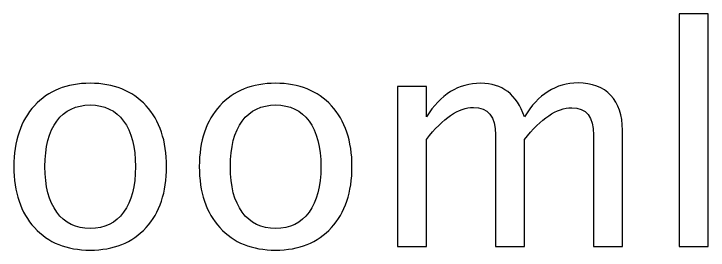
# Model space of a CAD drawing. Header units: centimetres. Extents: x -201 to 63, y -83 to 73.
# Drawn here: x -64.38 to -52.21, y 68.61 to 72.75 of the extents above; entities that cross this region are included whole.
import ezdxf

# ---------------------------------------------------------------- set-up
doc = ezdxf.new("R2010")
doc.units = ezdxf.units.CM
doc.header["$MEASUREMENT"] = 0
doc.layers.add('Layer 1', color=7, linetype='Continuous')

msp = doc.modelspace()

# ---------------------------------------------------------------- linework, layer by layer
at = {"layer": 'Layer 1'}
for points, knots in [([(-52.71817, 68.67044), (-52.71817, 68.67044), (-52.71817, 72.75032), (-52.71817, 72.75032), (-52.71817, 72.75032), (-52.71817, 72.75032), (-52.21017, 72.75032), (-52.21017, 72.75032), (-52.21017, 72.75032), (-52.21017, 72.75032), (-52.21017, 68.67044), (-52.21017, 68.67044), (-52.21017, 68.67044), (-52.21017, 68.67044), (-52.71817, 68.67044), (-52.71817, 68.67044)], [0, 0, 0, 0, 0.2, 0.2, 0.2, 0.2, 0.4, 0.4, 0.4, 0.4, 0.6, 0.6, 0.6, 0.6, 1, 1, 1, 1]), ([(-63.04399, 68.60694), (-63.45586, 68.60694), (-63.78218, 68.73835), (-64.02206, 69.00117), (-64.02206, 69.00117), (-64.26284, 69.26399), (-64.38278, 69.62118), (-64.38278, 70.07185), (-64.38278, 70.07185), (-64.38278, 70.52164), (-64.26284, 70.87795), (-64.02206, 71.13989), (-64.02206, 71.13989), (-63.78218, 71.40182), (-63.45586, 71.53323), (-63.04399, 71.53323), (-63.04399, 71.53323), (-62.63212, 71.53323), (-62.3058, 71.40182), (-62.06591, 71.13989), (-62.06591, 71.13989), (-61.82514, 70.87795), (-61.70519, 70.52164), (-61.70519, 70.07185), (-61.70519, 70.07185), (-61.70519, 69.62118), (-61.82514, 69.26399), (-62.06591, 69.00117), (-62.06591, 69.00117), (-62.3058, 68.73835), (-62.63212, 68.60694), (-63.04399, 68.60694)], [0, 0, 0, 0, 0.11111111, 0.11111111, 0.11111111, 0.11111111, 0.22222222, 0.22222222, 0.22222222, 0.22222222, 0.33333333, 0.33333333, 0.33333333, 0.33333333, 0.44444444, 0.44444444, 0.44444444, 0.44444444, 0.55555556, 0.55555556, 0.55555556, 0.55555556, 0.66666667, 0.66666667, 0.66666667, 0.66666667, 0.77777778, 0.77777778, 0.77777778, 0.77777778, 1, 1, 1, 1]), ([(-59.79314, 68.60694), (-60.20501, 68.60694), (-60.53133, 68.73835), (-60.77121, 69.00117), (-60.77121, 69.00117), (-61.01199, 69.26399), (-61.13193, 69.62118), (-61.13193, 70.07185), (-61.13193, 70.07185), (-61.13193, 70.52164), (-61.01199, 70.87795), (-60.77121, 71.13989), (-60.77121, 71.13989), (-60.53133, 71.40182), (-60.20501, 71.53323), (-59.79314, 71.53323), (-59.79314, 71.53323), (-59.38127, 71.53323), (-59.05495, 71.40182), (-58.81506, 71.13989), (-58.81506, 71.13989), (-58.57429, 70.87795), (-58.45434, 70.52164), (-58.45434, 70.07185), (-58.45434, 70.07185), (-58.45434, 69.62118), (-58.57429, 69.26399), (-58.81506, 69.00117), (-58.81506, 69.00117), (-59.05495, 68.73835), (-59.38127, 68.60694), (-59.79314, 68.60694)], [0, 0, 0, 0, 0.11111111, 0.11111111, 0.11111111, 0.11111111, 0.22222222, 0.22222222, 0.22222222, 0.22222222, 0.33333333, 0.33333333, 0.33333333, 0.33333333, 0.44444444, 0.44444444, 0.44444444, 0.44444444, 0.55555556, 0.55555556, 0.55555556, 0.55555556, 0.66666667, 0.66666667, 0.66666667, 0.66666667, 0.77777778, 0.77777778, 0.77777778, 0.77777778, 1, 1, 1, 1]), ([(-57.65883, 68.67044), (-57.65883, 68.67044), (-57.65883, 71.47503), (-57.65883, 71.47503), (-57.65883, 71.47503), (-57.65883, 71.47503), (-57.15083, 71.47503), (-57.15083, 71.47503), (-57.15083, 71.47503), (-57.15083, 71.47503), (-57.15083, 70.94498), (-57.15083, 70.94498), (-57.15083, 70.94498), (-56.903, 71.33744), (-56.5855, 71.53323), (-56.19656, 71.53323), (-56.19656, 71.53323), (-55.82174, 71.53323), (-55.56686, 71.33744), (-55.43104, 70.94498), (-55.43104, 70.94498), (-55.19027, 71.34097), (-54.87629, 71.53853), (-54.49088, 71.53853), (-54.49088, 71.53853), (-54.24482, 71.53853), (-54.05344, 71.46621), (-53.91674, 71.32068), (-53.91674, 71.32068), (-53.78004, 71.17516), (-53.71124, 70.97143), (-53.71124, 70.7095), (-53.71124, 70.7095), (-53.71124, 70.7095), (-53.71124, 68.67044), (-53.71124, 68.67044), (-53.71124, 68.67044), (-53.71124, 68.67044), (-54.21924, 68.67044), (-54.21924, 68.67044), (-54.21924, 68.67044), (-54.21924, 68.67044), (-54.21924, 70.62571), (-54.21924, 70.62571), (-54.21924, 70.62571), (-54.21924, 70.94498), (-54.34624, 71.10461), (-54.60024, 71.10461), (-54.60024, 71.10461), (-54.86395, 71.10461), (-55.14088, 70.91852), (-55.43104, 70.54546), (-55.43104, 70.54546), (-55.43104, 70.54546), (-55.43104, 68.67044), (-55.43104, 68.67044), (-55.43104, 68.67044), (-55.43104, 68.67044), (-55.93904, 68.67044), (-55.93904, 68.67044), (-55.93904, 68.67044), (-55.93904, 68.67044), (-55.93904, 70.62748), (-55.93904, 70.62748), (-55.93904, 70.62748), (-55.93904, 70.94939), (-56.0678, 71.1099), (-56.32621, 71.1099), (-56.32621, 71.1099), (-56.58286, 71.1099), (-56.85802, 70.92293), (-57.15083, 70.5481), (-57.15083, 70.5481), (-57.15083, 70.5481), (-57.15083, 68.67044), (-57.15083, 68.67044), (-57.15083, 68.67044), (-57.15083, 68.67044), (-57.65883, 68.67044), (-57.65883, 68.67044)], [0, 0, 0, 0, 0.04761905, 0.04761905, 0.04761905, 0.04761905, 0.0952381, 0.0952381, 0.0952381, 0.0952381, 0.14285714, 0.14285714, 0.14285714, 0.14285714, 0.19047619, 0.19047619, 0.19047619, 0.19047619, 0.23809524, 0.23809524, 0.23809524, 0.23809524, 0.28571429, 0.28571429, 0.28571429, 0.28571429, 0.33333333, 0.33333333, 0.33333333, 0.33333333, 0.38095238, 0.38095238, 0.38095238, 0.38095238, 0.42857143, 0.42857143, 0.42857143, 0.42857143, 0.47619048, 0.47619048, 0.47619048, 0.47619048, 0.52380952, 0.52380952, 0.52380952, 0.52380952, 0.57142857, 0.57142857, 0.57142857, 0.57142857, 0.61904762, 0.61904762, 0.61904762, 0.61904762, 0.66666667, 0.66666667, 0.66666667, 0.66666667, 0.71428571, 0.71428571, 0.71428571, 0.71428571, 0.76190476, 0.76190476, 0.76190476, 0.76190476, 0.80952381, 0.80952381, 0.80952381, 0.80952381, 0.85714286, 0.85714286, 0.85714286, 0.85714286, 0.9047619, 0.9047619, 0.9047619, 0.9047619, 1, 1, 1, 1]), ([(-63.04487, 68.98794), (-62.79351, 68.98794), (-62.59772, 69.08231), (-62.45838, 69.27193), (-62.45838, 69.27193), (-62.31991, 69.46066), (-62.25024, 69.72789), (-62.25024, 70.07185), (-62.25024, 70.07185), (-62.25024, 70.41493), (-62.31991, 70.68127), (-62.45838, 70.87001), (-62.45838, 70.87001), (-62.59772, 71.05787), (-62.79351, 71.15223), (-63.04487, 71.15223), (-63.04487, 71.15223), (-63.29711, 71.15223), (-63.4929, 71.05787), (-63.63048, 70.87001), (-63.63048, 70.87001), (-63.76895, 70.68127), (-63.83774, 70.41493), (-63.83774, 70.07185), (-63.83774, 70.07185), (-63.83774, 69.72789), (-63.76895, 69.46066), (-63.63048, 69.27193), (-63.63048, 69.27193), (-63.4929, 69.08231), (-63.29711, 68.98794), (-63.04487, 68.98794)], [0, 0, 0, 0, 0.11111111, 0.11111111, 0.11111111, 0.11111111, 0.22222222, 0.22222222, 0.22222222, 0.22222222, 0.33333333, 0.33333333, 0.33333333, 0.33333333, 0.44444444, 0.44444444, 0.44444444, 0.44444444, 0.55555556, 0.55555556, 0.55555556, 0.55555556, 0.66666667, 0.66666667, 0.66666667, 0.66666667, 0.77777778, 0.77777778, 0.77777778, 0.77777778, 1, 1, 1, 1]), ([(-59.79402, 68.98794), (-59.54266, 68.98794), (-59.34687, 69.08231), (-59.20753, 69.27193), (-59.20753, 69.27193), (-59.06906, 69.46066), (-58.99939, 69.72789), (-58.99939, 70.07185), (-58.99939, 70.07185), (-58.99939, 70.41493), (-59.06906, 70.68127), (-59.20753, 70.87001), (-59.20753, 70.87001), (-59.34687, 71.05787), (-59.54266, 71.15223), (-59.79402, 71.15223), (-59.79402, 71.15223), (-60.04626, 71.15223), (-60.24205, 71.05787), (-60.37963, 70.87001), (-60.37963, 70.87001), (-60.5181, 70.68127), (-60.58689, 70.41493), (-60.58689, 70.07185), (-60.58689, 70.07185), (-60.58689, 69.72789), (-60.5181, 69.46066), (-60.37963, 69.27193), (-60.37963, 69.27193), (-60.24205, 69.08231), (-60.04626, 68.98794), (-59.79402, 68.98794)], [0, 0, 0, 0, 0.11111111, 0.11111111, 0.11111111, 0.11111111, 0.22222222, 0.22222222, 0.22222222, 0.22222222, 0.33333333, 0.33333333, 0.33333333, 0.33333333, 0.44444444, 0.44444444, 0.44444444, 0.44444444, 0.55555556, 0.55555556, 0.55555556, 0.55555556, 0.66666667, 0.66666667, 0.66666667, 0.66666667, 0.77777778, 0.77777778, 0.77777778, 0.77777778, 1, 1, 1, 1])]:
    msp.add_open_spline(points, degree=3, knots=knots, dxfattribs=at)

doc.saveas('drawing.dxf')
